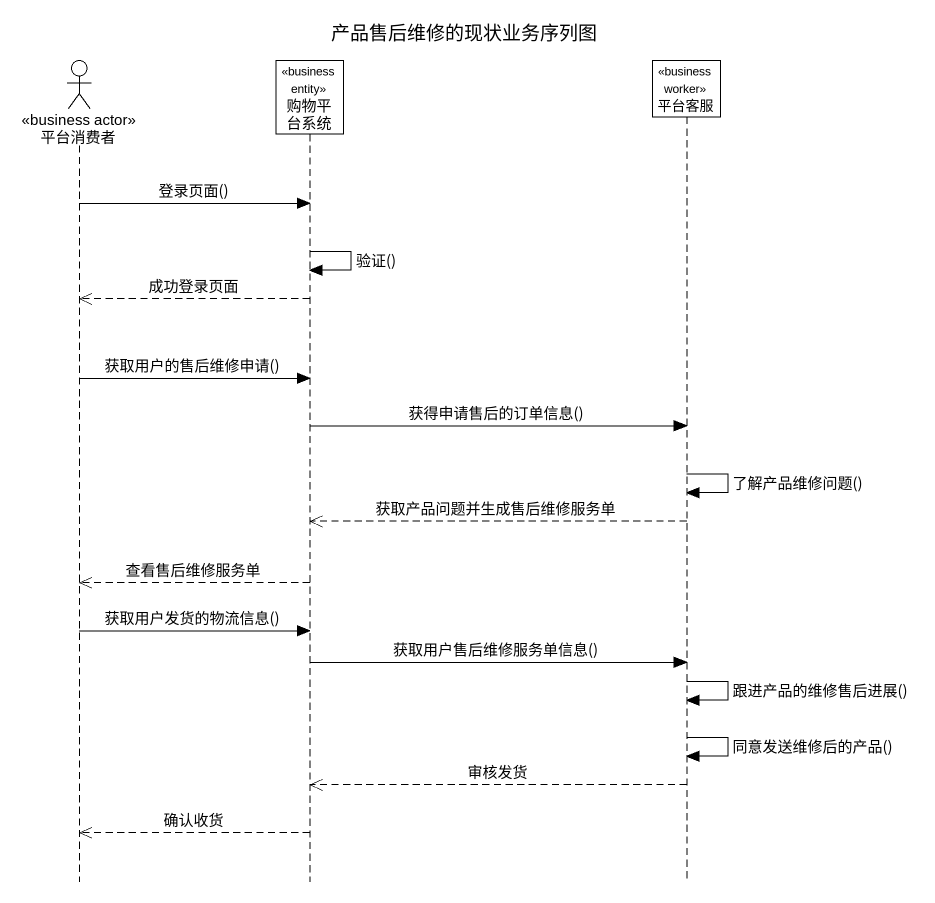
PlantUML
@startuml
title 产品售后维修的现状业务序列图
hide footbox
actor 平台消费者 <<business actor>>
participant 购物平台系统 <<business entity>>
participant 平台客服 <<business worker>>

平台消费者 -> 购物平台系统 : 登录页面()
购物平台系统 -> 购物平台系统 : 验证()
购物平台系统 -->> 平台消费者 : 成功登录页面
平台消费者 -> 购物平台系统 : 获取用户的售后维修申请()
购物平台系统 -> 平台客服 : 获得申请售后的订单信息()
平台客服 -> 平台客服 : 了解产品维修问题()
平台客服 -->> 购物平台系统 : 获取产品问题并生成售后维修服务单
购物平台系统 -->> 平台消费者 : 查看售后维修服务单
平台消费者 -> 购物平台系统 : 获取用户发货的物流信息()
购物平台系统 -> 平台客服 : 获取用户售后维修服务单信息()
平台客服 -> 平台客服 : 跟进产品的维修售后进展()
平台客服 -> 平台客服 : 同意发送维修后的产品()
平台客服 -->> 购物平台系统 : 审核发货
购物平台系统 -->> 平台消费者 : 确认收货
@enduml
